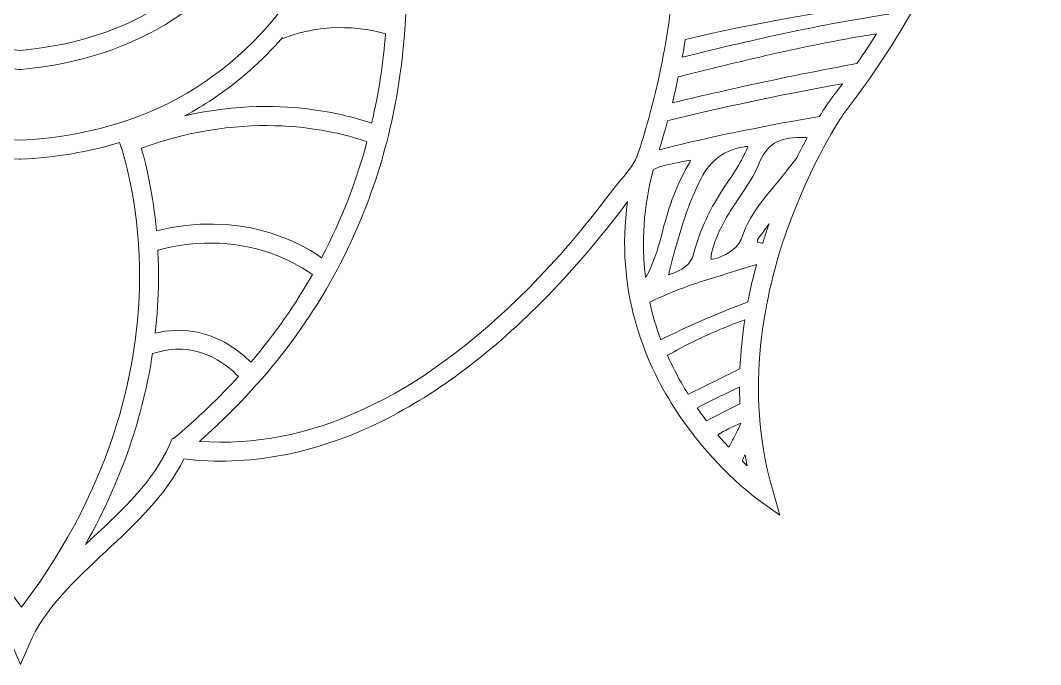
# Model space of a CAD drawing. Extents: x 126 to 8914, y -5970 to -48.
# Drawn here: x 4520 to 5373, y -2950 to -2412 of the extents above; entities that cross this region are included whole.
import ezdxf

# ---------------------------------------------------------------- set-up
doc = ezdxf.new("R2010")
doc.units = 0
doc.header["$MEASUREMENT"] = 0
doc.layers.add('Layer 1', color=7, linetype='Continuous')

msp = doc.modelspace()

# ---------------------------------------------------------------- linework, layer by layer
at = {"layer": 'Layer 1', "lineweight": 0}
for points, knots in [([(5838.21, -1015.29), (5784.98, -1065.04), (5723.32, -1092.86), (5659.92, -1095.7), (5576.38, -1099.43), (5494.39, -1071.01), (5432.29, -1045.84), (5410.15, -1036.87), (5387.8, -1027.16), (5366.17, -1017.79), (5357.96, -1014.23), (5349.71, -1010.65), (5341.4, -1007.09), (5390.2, -1007.99), (5445.96, -1006.76), (5532.78, -924.21), (5588.47, -871.26), (5661.86, -797.66), (5645.5, -711.42), (5642.21, -694.04), (5630.78, -652.65), (5579.78, -612.09), (5585.05, -621.92), (5621.55, -692.43), (5589.23, -747.25), (5573.89, -773.27), (5546.47, -791.29), (5489.72, -803.54), (5475.32, -806.64), (5459.55, -809), (5442.5, -810.6), (5511.63, -734.35), (5553.44, -634.19), (5566.8, -512.56), (5581.6, -377.97), (5557.78, -251.79), (5535.19, -169.65), (5530.53, -152.76), (5525.39, -135.8), (5519.9, -119.21), (5515.8, -106.87), (5510.71, -97.41), (5504.71, -90.84), (5504.71, -90.84), (5508.77, -88.46), (5508.77, -88.46), (5507.91, -86.99), (5487.22, -52.31), (5440.27, -49.9), (5409.9, -48.35), (5375.8, -60.81), (5338.9, -86.96), (5313.41, -105.04), (5286.47, -129.76), (5258.33, -160.89), (5206.61, -191.53), (5166.15, -218.95), (5131.02, -247.11), (5078.71, -289.06), (5021.06, -329.19), (4954.05, -338.54), (4897.14, -346.49), (4845.98, -328.74), (4791.81, -309.95), (4763.84, -300.25), (4734.92, -290.21), (4705.21, -284.09), (4618.29, -266.15), (4554.59, -281.57), (4520, -328.62), (4485.41, -281.57), (4421.71, -266.17), (4334.79, -284.09), (4305.08, -290.21), (4276.16, -300.25), (4248.19, -309.95), (4194.02, -328.74), (4142.86, -346.49), (4085.95, -338.54), (4018.94, -329.19), (3961.29, -289.06), (3908.98, -247.11), (3873.85, -218.95), (3833.4, -191.53), (3781.67, -160.89), (3753.53, -129.76), (3726.59, -105.04), (3701.1, -86.96), (3664.2, -60.81), (3630.1, -48.34), (3599.73, -49.9), (3552.78, -52.31), (3532.09, -86.99), (3531.23, -88.46), (3531.23, -88.46), (3535.29, -90.84), (3535.29, -90.84), (3529.29, -97.41), (3524.2, -106.87), (3520.12, -119.21), (3514.6, -135.81), (3509.45, -152.78), (3504.81, -169.65), (3482.22, -251.79), (3458.4, -377.97), (3473.2, -512.56), (3486.56, -634.19), (3528.37, -734.35), (3597.5, -810.6), (3580.45, -809), (3564.68, -806.64), (3550.28, -803.54), (3493.53, -791.29), (3466.11, -773.27), (3450.77, -747.25), (3418.45, -692.43), (3454.95, -621.92), (3460.22, -612.09), (3409.22, -652.65), (3397.79, -694.04), (3394.5, -711.42), (3378.14, -797.66), (3451.53, -871.26), (3507.22, -924.21), (3594.04, -1006.76), (3649.8, -1007.99), (3698.6, -1007.09), (3690.29, -1010.65), (3682.04, -1014.23), (3673.83, -1017.79), (3652.2, -1027.16), (3629.85, -1036.87), (3607.71, -1045.84), (3545.61, -1071.01), (3463.59, -1099.44), (3380.08, -1095.7), (3316.68, -1092.86), (3255.02, -1065.04), (3201.79, -1015.29), (3201.79, -1015.29), (3145.56, -962.7), (3145.56, -962.7), (3145.56, -962.7), (3189.91, -1025.63), (3189.91, -1025.63), (3239.46, -1095.9), (3324.09, -1155.64), (3405.53, -1177.81), (3440.7, -1187.39), (3477.65, -1192.84), (3516.23, -1194.15), (3505.34, -1205.21), (3489.98, -1221.91), (3472.74, -1244.03), (3442.4, -1282.95), (3400.42, -1346.57), (3372.73, -1428.62), (3341.59, -1520.91), (3334.53, -1617.18), (3351.76, -1714.74), (3373.22, -1836.34), (3432.66, -1960.18), (3528.45, -2082.83), (3528.45, -2082.83), (3537.04, -2093.81), (3537.04, -2093.81), (3537.04, -2093.81), (3542.08, -2080.8), (3542.08, -2080.8), (3542.28, -2080.26), (3563.72, -2026.12), (3626.97, -1966), (3638.24, -1955.3), (3651.32, -1943.97), (3666.37, -1932.46), (3664.61, -1962.41), (3663.28, -2025.33), (3674.68, -2105.3), (3683.93, -2170.25), (3699.74, -2232.83), (3721.65, -2291.3), (3749.05, -2364.39), (3786.12, -2431.24), (3831.85, -2490), (3833.74, -2492.77), (3859.32, -2530.81), (3879.18, -2586.87), (3898.01, -2639.98), (3915.42, -2720.7), (3891.56, -2803.61), (3891.56, -2803.61), (3885.31, -2825.39), (3885.31, -2825.39), (3885.31, -2825.39), (3903.77, -2812.24), (3903.77, -2812.24), (3905.33, -2811.13), (3942.61, -2784.27), (3973.85, -2735.29), (3998.49, -2696.64), (4022.96, -2637.53), (4012.58, -2563.6), (4013.17, -2564.35), (4013.72, -2565.04), (4014.23, -2565.72), (4035.9, -2594.87), (4059.45, -2622.28), (4084.19, -2647.18), (4128.9, -2692.2), (4175.06, -2726.33), (4221.41, -2748.67), (4275.37, -2774.66), (4329.82, -2784.7), (4383.33, -2778.49), (4398.55, -2809.06), (4424.02, -2832.77), (4448.69, -2855.76), (4474.89, -2880.15), (4499.63, -2903.18), (4512.73, -2933.46), (4512.73, -2933.46), (4520, -2950.23), (4520, -2950.23), (4520, -2950.23), (4527.27, -2933.46), (4527.27, -2933.46), (4540.37, -2903.18), (4565.11, -2880.15), (4591.31, -2855.76), (4615.98, -2832.77), (4641.45, -2809.06), (4656.67, -2778.49), (4710.18, -2784.7), (4764.63, -2774.66), (4818.59, -2748.67), (4864.94, -2726.33), (4911.12, -2692.2), (4955.81, -2647.18), (4980.55, -2622.28), (5004.1, -2594.88), (5025.77, -2565.74), (5026.28, -2565.06), (5026.83, -2564.35), (5027.42, -2563.6), (5017.04, -2637.53), (5041.51, -2696.64), (5066.15, -2735.29), (5097.39, -2784.27), (5134.67, -2811.13), (5136.23, -2812.24), (5136.23, -2812.24), (5154.69, -2825.39), (5154.69, -2825.39), (5154.69, -2825.39), (5148.44, -2803.61), (5148.44, -2803.61), (5124.58, -2720.7), (5141.99, -2639.98), (5160.82, -2586.87), (5180.7, -2530.77), (5206.28, -2492.73), (5208.15, -2490), (5253.88, -2431.24), (5290.95, -2364.39), (5318.34, -2291.3), (5340.26, -2232.83), (5356.07, -2170.25), (5365.32, -2105.3), (5376.72, -2025.33), (5375.39, -1962.41), (5373.63, -1932.46), (5388.68, -1943.97), (5401.76, -1955.3), (5413.03, -1966), (5476.28, -2026.12), (5497.72, -2080.26), (5497.92, -2080.8), (5497.92, -2080.8), (5502.94, -2093.84), (5502.94, -2093.84), (5502.94, -2093.84), (5511.55, -2082.83), (5511.55, -2082.83), (5607.34, -1960.18), (5666.78, -1836.34), (5688.24, -1714.74), (5705.47, -1617.18), (5698.41, -1520.91), (5667.27, -1428.62), (5639.58, -1346.57), (5597.6, -1282.95), (5567.26, -1244.03), (5550.02, -1221.91), (5534.66, -1205.21), (5523.77, -1194.15), (5562.35, -1192.84), (5599.3, -1187.39), (5634.47, -1177.81), (5715.91, -1155.64), (5800.54, -1095.9), (5850.09, -1025.63), (5850.09, -1025.63), (5894.44, -962.7), (5894.44, -962.7), (5894.44, -962.7), (5838.21, -1015.29), (5838.21, -1015.29)], [0, 0, 0, 0, 1, 1, 1, 2, 2, 2, 3, 3, 3, 4, 4, 4, 5, 5, 5, 6, 6, 6, 7, 7, 7, 8, 8, 8, 9, 9, 9, 10, 10, 10, 11, 11, 11, 12, 12, 12, 13, 13, 13, 14, 14, 14, 15, 15, 15, 16, 16, 16, 17, 17, 17, 18, 18, 18, 19, 19, 19, 20, 20, 20, 21, 21, 21, 22, 22, 22, 23, 23, 23, 24, 24, 24, 25, 25, 25, 26, 26, 26, 27, 27, 27, 28, 28, 28, 29, 29, 29, 30, 30, 30, 31, 31, 31, 32, 32, 32, 33, 33, 33, 34, 34, 34, 35, 35, 35, 36, 36, 36, 37, 37, 37, 38, 38, 38, 39, 39, 39, 40, 40, 40, 41, 41, 41, 42, 42, 42, 43, 43, 43, 44, 44, 44, 45, 45, 45, 46, 46, 46, 47, 47, 47, 48, 48, 48, 49, 49, 49, 50, 50, 50, 51, 51, 51, 52, 52, 52, 53, 53, 53, 54, 54, 54, 55, 55, 55, 56, 56, 56, 57, 57, 57, 58, 58, 58, 59, 59, 59, 60, 60, 60, 61, 61, 61, 62, 62, 62, 63, 63, 63, 64, 64, 64, 65, 65, 65, 66, 66, 66, 67, 67, 67, 68, 68, 68, 69, 69, 69, 70, 70, 70, 71, 71, 71, 72, 72, 72, 73, 73, 73, 74, 74, 74, 75, 75, 75, 76, 76, 76, 77, 77, 77, 78, 78, 78, 79, 79, 79, 80, 80, 80, 81, 81, 81, 82, 82, 82, 83, 83, 83, 84, 84, 84, 85, 85, 85, 86, 86, 86, 87, 87, 87, 88, 88, 88, 89, 89, 89, 90, 90, 90, 91, 91, 91, 92, 92, 92, 93, 93, 93, 94, 94, 94, 95, 95, 95, 96, 96, 96, 97, 97, 97, 98, 98, 98, 99, 99, 99, 100, 100, 100, 101, 101, 101, 102, 102, 102, 102]), ([(5020.22, -2547.41), (5017.62, -2550.54), (5015.15, -2553.5), (5013.08, -2556.29), (4991.85, -2584.83), (4968.8, -2611.66), (4944.57, -2636.04), (4853.69, -2727.55), (4761.28, -2770.47), (4669.57, -2763.79), (4724.53, -2715.66), (4767.07, -2659.82), (4796.12, -2597.57), (4821.11, -2544.01), (4836.21, -2485.66), (4841.01, -2424.13), (4848.07, -2333.63), (4830.91, -2264.15), (4825.46, -2244.94), (4825.48, -2244.94), (4825.48, -2244.94), (4825.48, -2244.94), (4856.32, -2224.07), (4883.26, -2195.01), (4904.31, -2159.71), (4917.1, -2138.26), (4927.52, -2115.01), (4935.29, -2090.71), (5039.73, -2146.11), (5067.5, -2247.33), (5067.5, -2339.27), (5067.5, -2423.46), (5044.21, -2499.87), (5035.22, -2526.26), (5032.28, -2532.96), (5025.66, -2540.89), (5020.22, -2547.41)], [0, 0, 0, 0, 1, 1, 1, 2, 2, 2, 3, 3, 3, 4, 4, 4, 5, 5, 5, 6, 6, 6, 7, 7, 7, 8, 8, 8, 9, 9, 9, 10, 10, 10, 11, 11, 11, 12, 12, 12, 12]), ([(4306.96, -2275.87), (4308.07, -2275.88), (4309.2, -2275.9), (4310.32, -2275.9), (4336.25, -2275.9), (4363.81, -2270.15), (4392.86, -2258.66), (4445.09, -2237.99), (4490.02, -2203.59), (4520, -2176.68), (4549.98, -2203.59), (4594.91, -2237.99), (4647.14, -2258.66), (4677.44, -2270.64), (4706.14, -2276.39), (4733.05, -2275.87), (4730.79, -2282.91), (4727.02, -2293.23), (4721.13, -2305.31), (4715.24, -2317.39), (4707.23, -2331.19), (4696.53, -2345.25), (4655.3, -2399.4), (4595.9, -2430.37), (4520, -2437.32), (4444.37, -2430.4), (4385.12, -2399.61), (4343.9, -2345.8), (4322.27, -2317.61), (4311.52, -2290.08), (4306.96, -2275.87)], [0, 0, 0, 0, 1, 1, 1, 2, 2, 2, 3, 3, 3, 4, 4, 4, 5, 5, 5, 6, 6, 6, 7, 7, 7, 8, 8, 8, 9, 9, 9, 10, 10, 10, 10]), ([(4280.75, -2372.51), (4252.43, -2326.27), (4239.61, -2280.32), (4234.46, -2256.95), (4235.27, -2257.4), (4236.08, -2257.82), (4236.9, -2258.25), (4253.62, -2266.92), (4271.36, -2272.4), (4290.04, -2274.68), (4293.59, -2287.41), (4304.57, -2320.32), (4330.87, -2354.84), (4361.24, -2394.72), (4418.58, -2444.15), (4519.29, -2453.14), (4519.29, -2453.14), (4520, -2453.21), (4520, -2453.21), (4520, -2453.21), (4520.71, -2453.14), (4520.71, -2453.14), (4621.42, -2444.15), (4678.76, -2394.72), (4709.13, -2354.84), (4735.43, -2320.32), (4746.41, -2287.41), (4749.96, -2274.68), (4759.3, -2273.54), (4768.4, -2271.61), (4777.26, -2268.86), (4786.13, -2266.13), (4794.76, -2262.59), (4803.11, -2258.25), (4803.94, -2257.82), (4804.74, -2257.4), (4805.55, -2256.95), (4803, -2268.57), (4798.54, -2285.81), (4791.19, -2305.9), (4783.85, -2325.99), (4773.62, -2348.94), (4759.55, -2372.02), (4706.13, -2459.59), (4625.54, -2506.81), (4520, -2512.38), (4414.67, -2506.82), (4334.18, -2459.76), (4280.75, -2372.51)], [0, 0, 0, 0, 1, 1, 1, 2, 2, 2, 3, 3, 3, 4, 4, 4, 5, 5, 5, 6, 6, 6, 7, 7, 7, 8, 8, 8, 9, 9, 9, 10, 10, 10, 11, 11, 11, 12, 12, 12, 13, 13, 13, 14, 14, 14, 15, 15, 15, 16, 16, 16, 16]), ([(5245.54, -2406.95), (5245.54, -2406.95), (5242.92, -2407.37), (5242.92, -2407.37), (5191.94, -2415.41), (5137.93, -2426.76), (5073.1, -2443.08), (5074.02, -2438.2), (5074.91, -2433.18), (5075.73, -2428.07), (5075.73, -2428.07), (5076.98, -2427.79), (5076.98, -2427.79), (5134.81, -2414.63), (5187.06, -2405.07), (5236.72, -2398.53), (5241.23, -2397.93), (5245.98, -2397.35), (5251.49, -2396.7), (5249.54, -2400.12), (5247.56, -2403.53), (5245.54, -2406.95)], [0, 0, 0, 0, 1, 1, 1, 2, 2, 2, 3, 3, 3, 4, 4, 4, 5, 5, 5, 6, 6, 6, 7, 7, 7, 7]), ([(4764.93, -2486.8), (4738.61, -2483.21), (4701.15, -2482), (4657.42, -2491.83), (4665.54, -2487.49), (4673.44, -2482.81), (4681.08, -2477.71), (4702.34, -2463.54), (4721.72, -2446.43), (4739.08, -2426.63), (4739.08, -2426.63), (4739.32, -2427.26), (4739.32, -2427.26), (4777.17, -2412.75), (4810.41, -2419.19), (4825.18, -2423.54), (4823.38, -2446.26), (4819.83, -2471.43), (4813.56, -2498.08), (4802.72, -2494.37), (4786.13, -2489.7), (4764.93, -2486.8)], [0, 0, 0, 0, 1, 1, 1, 2, 2, 2, 3, 3, 3, 4, 4, 4, 5, 5, 5, 6, 6, 6, 7, 7, 7, 7]), ([(5219.08, -2448.32), (5219.08, -2448.32), (5215.93, -2448.89), (5215.93, -2448.89), (5182.44, -2455.04), (5149.47, -2461.76), (5117.92, -2468.83), (5098.15, -2473.26), (5081.48, -2477.06), (5064.84, -2481.05), (5066.53, -2474.26), (5068.21, -2467.01), (5069.84, -2459.37), (5069.84, -2459.37), (5071.33, -2459), (5071.33, -2459), (5126.2, -2445.29), (5180.05, -2432.27), (5235.53, -2423.35), (5230.28, -2431.7), (5224.8, -2440.04), (5219.08, -2448.32)], [0, 0, 0, 0, 1, 1, 1, 2, 2, 2, 3, 3, 3, 4, 4, 4, 5, 5, 5, 6, 6, 6, 7, 7, 7, 7]), ([(5195.51, -2480.47), (5195.51, -2480.47), (5195.26, -2480.8), (5195.26, -2480.8), (5194.91, -2481.31), (5192.13, -2485.34), (5187.82, -2492.42), (5187.82, -2492.42), (5174.9, -2494.7), (5174.9, -2494.7), (5126.2, -2503.4), (5088.74, -2511.32), (5053.82, -2520.33), (5055.94, -2513.61), (5058.38, -2505.48), (5060.93, -2496.12), (5060.93, -2496.12), (5062.64, -2495.7), (5062.64, -2495.7), (5105.38, -2484.98), (5151.38, -2475.24), (5207.12, -2465.11), (5203.33, -2470.26), (5199.49, -2475.37), (5195.51, -2480.47)], [0, 0, 0, 0, 1, 1, 1, 2, 2, 2, 3, 3, 3, 4, 4, 4, 5, 5, 5, 6, 6, 6, 7, 7, 7, 8, 8, 8, 8]), ([(4633.7, -2587.98), (4630.97, -2557.56), (4625.41, -2533.91), (4621.07, -2519.08), (4710.45, -2486.05), (4782.69, -2504.21), (4809.65, -2513.55), (4801.28, -2544.61), (4789.1, -2577.38), (4771.72, -2610.46), (4750.27, -2595.63), (4702.04, -2571.14), (4633.7, -2587.98)], [0, 0, 0, 0, 1, 1, 1, 2, 2, 2, 3, 3, 3, 4, 4, 4, 4]), ([(4520.95, -2902.3), (4441.03, -2796.55), (4423.12, -2696.34), (4422.38, -2630.2), (4421.75, -2572.96), (4433.46, -2530.87), (4438.79, -2514.75), (4464.09, -2522.21), (4491.06, -2526.74), (4519.59, -2528.21), (4519.59, -2528.21), (4520, -2528.22), (4520, -2528.22), (4520, -2528.22), (4520.41, -2528.21), (4520.41, -2528.21), (4549.6, -2526.71), (4577.14, -2522), (4602.95, -2514.23), (4608.19, -2529.86), (4620.07, -2571.79), (4619.54, -2629.41), (4618.92, -2695.73), (4601.13, -2796.25), (4520.95, -2902.3)], [0, 0, 0, 0, 1, 1, 1, 2, 2, 2, 3, 3, 3, 4, 4, 4, 5, 5, 5, 6, 6, 6, 7, 7, 7, 8, 8, 8, 8]), ([(5169.03, -2526.82), (5169.03, -2526.82), (5160.28, -2538.02), (5160.28, -2538.02), (5158.47, -2540.33), (5156.48, -2542.82), (5154.01, -2545.83), (5152.73, -2547.38), (5151.44, -2548.93), (5150.15, -2550.47), (5139.86, -2562.86), (5129.2, -2575.67), (5123.85, -2591.35), (5120.05, -2602.48), (5112.58, -2607.12), (5102.53, -2610.68), (5098.42, -2612.14), (5097.32, -2611.65), (5097.26, -2611.62), (5097.28, -2611.62), (5096.71, -2610.63), (5097.61, -2606.68), (5100.6, -2593.63), (5107.01, -2581.98), (5112.25, -2573.29), (5114.97, -2568.78), (5118.01, -2564.27), (5120.97, -2559.9), (5127.02, -2550.94), (5133.29, -2541.66), (5137.37, -2531.5), (5143.58, -2516.12), (5154.01, -2509.69), (5172.26, -2510.02), (5172.26, -2510.02), (5172.36, -2510.04), (5172.36, -2510.04), (5172.36, -2510.04), (5172.47, -2510.02), (5172.47, -2510.02), (5176.33, -2509.83), (5177.22, -2510.23), (5177.36, -2510.31), (5177.36, -2510.31), (5177.52, -2510.4), (5177.52, -2510.4), (5174.86, -2515.34), (5171.99, -2520.82), (5169.03, -2526.82)], [0, 0, 0, 0, 1, 1, 1, 2, 2, 2, 3, 3, 3, 4, 4, 4, 5, 5, 5, 6, 6, 6, 7, 7, 7, 8, 8, 8, 9, 9, 9, 10, 10, 10, 11, 11, 11, 12, 12, 12, 13, 13, 13, 14, 14, 14, 15, 15, 15, 16, 16, 16, 16]), ([(5088.85, -2544.23), (5096.9, -2528.83), (5108.69, -2520.18), (5124.9, -2517.79), (5126.67, -2517.54), (5127.59, -2517.63), (5128.02, -2517.73), (5127.95, -2518.11), (5127.76, -2518.89), (5127.08, -2520.18), (5126.37, -2521.54), (5125.66, -2522.94), (5124.95, -2524.31), (5121.81, -2530.44), (5118.57, -2536.77), (5114.59, -2542.28), (5103.53, -2557.62), (5095.3, -2572.09), (5089.42, -2586.68), (5086.75, -2593.32), (5084.56, -2599.98), (5082.82, -2606.74), (5080.26, -2616.67), (5073.06, -2620.73), (5061.61, -2624.72), (5061.91, -2623.57), (5062.2, -2622.44), (5062.48, -2621.32), (5064.02, -2615.37), (5065.46, -2609.75), (5066.99, -2604.25), (5072.47, -2584.58), (5078.68, -2563.73), (5088.85, -2544.23)], [0, 0, 0, 0, 1, 1, 1, 2, 2, 2, 3, 3, 3, 4, 4, 4, 5, 5, 5, 6, 6, 6, 7, 7, 7, 8, 8, 8, 9, 9, 9, 10, 10, 10, 11, 11, 11, 11]), ([(5042.36, -2627.02), (5038.69, -2597.76), (5040.84, -2567.77), (5048.87, -2537.18), (5048.87, -2537.18), (5051.54, -2535.71), (5051.54, -2535.71), (5052.3, -2535.3), (5053.17, -2534.95), (5054.12, -2534.67), (5062.43, -2532.23), (5070.97, -2530.41), (5080.07, -2529.11), (5079.82, -2530.24), (5079.23, -2531.18), (5078.55, -2532.34), (5078.55, -2532.34), (5078.09, -2533.08), (5078.09, -2533.08), (5069.16, -2548.34), (5062.29, -2566.07), (5056.48, -2588.87), (5053.78, -2599.43), (5050.44, -2611.62), (5044.88, -2622.74), (5044.14, -2624.23), (5043.3, -2625.64), (5042.36, -2627.02)], [0, 0, 0, 0, 1, 1, 1, 2, 2, 2, 3, 3, 3, 4, 4, 4, 5, 5, 5, 6, 6, 6, 7, 7, 7, 8, 8, 8, 9, 9, 9, 9]), ([(5140.35, -2598.3), (5140.35, -2598.3), (5139.81, -2598.22), (5139.81, -2598.22), (5139.35, -2598.16), (5138.89, -2598.11), (5138.45, -2598.08), (5136.26, -2597.86), (5136.22, -2597.73), (5136.09, -2597.4), (5135.55, -2596.1), (5136.06, -2595.12), (5137.96, -2592.64), (5138.2, -2592.33), (5138.43, -2592.03), (5138.64, -2591.75), (5141, -2588.55), (5143.34, -2585.37), (5145.7, -2582.17), (5143.88, -2587.32), (5142.09, -2592.7), (5140.35, -2598.3)], [0, 0, 0, 0, 1, 1, 1, 2, 2, 2, 3, 3, 3, 4, 4, 4, 5, 5, 5, 6, 6, 6, 7, 7, 7, 7]), ([(4634.83, -2604.05), (4670.14, -2594.82), (4703.86, -2596.42), (4735.11, -2608.91), (4747.82, -2613.99), (4757.59, -2619.96), (4764.05, -2624.52), (4750.07, -2649.04), (4733.11, -2673.64), (4712.62, -2697.74), (4708.31, -2693.44), (4702.09, -2688.01), (4694.14, -2683.18), (4674.99, -2671.55), (4653.9, -2668.24), (4632.69, -2673.41), (4634.32, -2658.82), (4635.24, -2644.19), (4635.37, -2629.57), (4635.45, -2620.67), (4635.24, -2612.17), (4634.83, -2604.05)], [0, 0, 0, 0, 1, 1, 1, 2, 2, 2, 3, 3, 3, 4, 4, 4, 5, 5, 5, 6, 6, 6, 7, 7, 7, 7]), ([(5128, -2647.33), (5128, -2647.33), (5126.21, -2648.01), (5126.21, -2648.01), (5100.65, -2657.7), (5077.46, -2667.83), (5055.34, -2678.97), (5051.42, -2668.59), (5048.28, -2658.08), (5045.92, -2647.47), (5045.92, -2647.47), (5046.6, -2647.15), (5046.6, -2647.15), (5061.28, -2640.27), (5076.21, -2634.43), (5090.96, -2629.79), (5105.7, -2625.17), (5120.45, -2620.56), (5135.2, -2615.98), (5132.54, -2625.91), (5130.09, -2636.39), (5128, -2647.33)], [0, 0, 0, 0, 1, 1, 1, 2, 2, 2, 3, 3, 3, 4, 4, 4, 5, 5, 5, 6, 6, 6, 7, 7, 7, 7]), ([(5078.09, -2724.51), (5071.41, -2713.81), (5065.62, -2702.97), (5060.73, -2692), (5060.73, -2692), (5060.99, -2691.84), (5060.99, -2691.84), (5068.28, -2687.77), (5074.37, -2684.53), (5080.16, -2681.63), (5093.97, -2674.74), (5108.8, -2668.4), (5125.45, -2662.25), (5123.44, -2675.36), (5122.02, -2689.02), (5121.38, -2703.1), (5121.38, -2703.1), (5119.83, -2703.89), (5119.83, -2703.89), (5106.68, -2710.46), (5093.13, -2717.15), (5078.39, -2724.37), (5078.39, -2724.37), (5078.09, -2724.51), (5078.09, -2724.51)], [0, 0, 0, 0, 1, 1, 1, 2, 2, 2, 3, 3, 3, 4, 4, 4, 5, 5, 5, 6, 6, 6, 7, 7, 7, 8, 8, 8, 8]), ([(4648.01, -2761.38), (4648.01, -2761.38), (4647.16, -2761.25), (4647.16, -2761.25), (4647.16, -2761.25), (4644.74, -2766.68), (4644.74, -2766.68), (4631.23, -2796.93), (4606.6, -2819.89), (4580.52, -2844.17), (4578.44, -2846.1), (4576.35, -2848.05), (4574.28, -2849.99), (4590.27, -2821.69), (4603.23, -2792.66), (4612.98, -2763.12), (4620.87, -2739.2), (4626.69, -2714.95), (4630.41, -2690.53), (4666.5, -2678.4), (4692.15, -2699.22), (4702.17, -2709.63), (4686.18, -2727.27), (4668.21, -2744.6), (4648.01, -2761.38)], [0, 0, 0, 0, 1, 1, 1, 2, 2, 2, 3, 3, 3, 4, 4, 4, 5, 5, 5, 6, 6, 6, 7, 7, 7, 8, 8, 8, 8]), ([(5093.35, -2746.55), (5090.71, -2743.1), (5088.08, -2739.5), (5085.47, -2735.75), (5097.05, -2729.86), (5109.01, -2724.05), (5121.02, -2718.47), (5121.02, -2723.14), (5121.1, -2727.84), (5121.29, -2732.59), (5121.29, -2732.59), (5120.07, -2733.16), (5120.07, -2733.16), (5111.25, -2737.4), (5102.44, -2741.81), (5093.84, -2746.29), (5093.84, -2746.29), (5093.35, -2746.55), (5093.35, -2746.55)], [0, 0, 0, 0, 1, 1, 1, 2, 2, 2, 3, 3, 3, 4, 4, 4, 5, 5, 5, 6, 6, 6, 6]), ([(5120.01, -2753.26), (5117.96, -2757.52), (5115.67, -2761.87), (5113.45, -2766.07), (5113.45, -2766.07), (5112.04, -2768.74), (5112.04, -2768.74), (5109.04, -2765.48), (5105.92, -2761.98), (5102.75, -2758.25), (5108.78, -2754.67), (5115.31, -2751.49), (5122.18, -2748.75), (5122.18, -2748.75), (5120.01, -2753.26), (5120.01, -2753.26)], [0, 0, 0, 0, 1, 1, 1, 2, 2, 2, 3, 3, 3, 4, 4, 4, 5, 5, 5, 5]), ([(5123.17, -2780.09), (5123.17, -2780.09), (5123.63, -2779.14), (5123.63, -2779.14), (5124.31, -2777.73), (5124.99, -2776.34), (5125.69, -2774.96), (5126.21, -2778), (5126.77, -2781.06), (5127.38, -2784.11), (5126.04, -2782.86), (5124.61, -2781.5), (5123.17, -2780.09)], [0, 0, 0, 0, 1, 1, 1, 2, 2, 2, 3, 3, 3, 4, 4, 4, 4])]:
    msp.add_open_spline(points, degree=3, knots=knots, dxfattribs=at)

doc.saveas('drawing.dxf')
